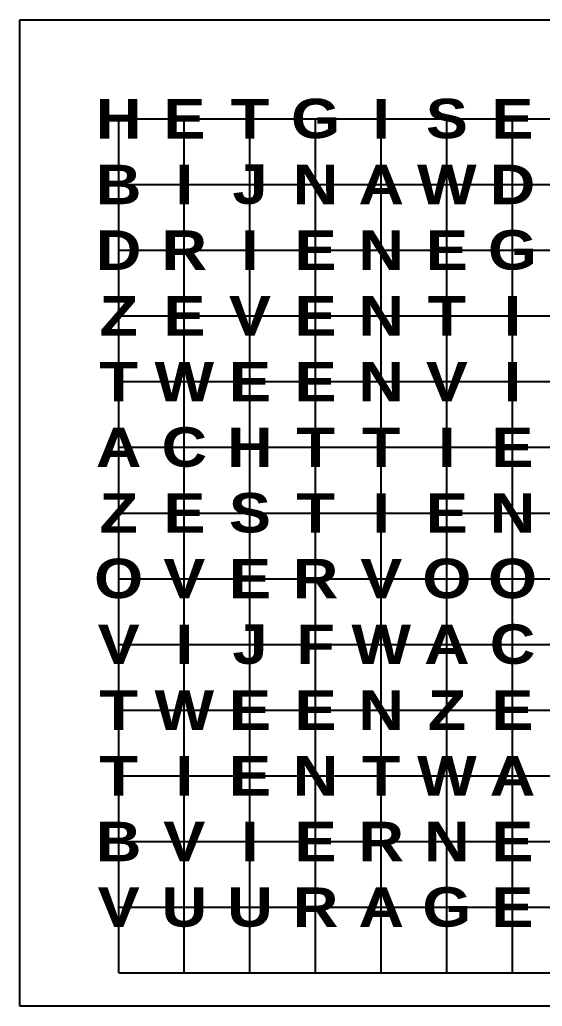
# Model space of a CAD drawing. Header units: millimetres. Extents: x -250 to 280, y -253 to 250.
# Drawn here: x -250 to 15, y -250 to 250 of the extents above; entities that cross this region are included whole.
import ezdxf

# ---------------------------------------------------------------- set-up
doc = ezdxf.new("R2010")
doc.units = ezdxf.units.MM
doc.layers.get('0').update_dxf_attribs({"lineweight": 25, "true_color": 0xffffff})
doc.styles.add('textstyle0', font='')
doc.styles.add('textstyle1', font='')
doc.styles.add('textstyle101', font='')
doc.styles.add('textstyle102', font='')
doc.styles.add('textstyle104', font='')
doc.styles.add('textstyle108', font='')
doc.styles.add('textstyle110', font='')
doc.styles.add('textstyle111', font='')
doc.styles.add('textstyle113', font='')
doc.styles.add('textstyle114', font='')
doc.styles.add('textstyle115', font='')
doc.styles.add('textstyle119', font='')
doc.styles.add('textstyle120', font='')
doc.styles.add('textstyle121', font='')
doc.styles.add('textstyle122', font='')
doc.styles.add('textstyle125', font='')
doc.styles.add('textstyle126', font='')
doc.styles.add('textstyle130', font='')
doc.styles.add('textstyle131', font='')
doc.styles.add('textstyle132', font='')
doc.styles.add('textstyle133', font='')
doc.styles.add('textstyle137', font='')
doc.styles.add('textstyle139', font='')
doc.styles.add('textstyle142', font='')
doc.styles.add('textstyle143', font='')
doc.styles.add('textstyle144', font='')
doc.styles.add('textstyle145', font='')
doc.styles.add('textstyle150', font='')
doc.styles.add('textstyle152', font='')
doc.styles.add('textstyle153', font='')
doc.styles.add('textstyle154', font='')
doc.styles.add('textstyle155', font='')
doc.styles.add('textstyle156', font='')
doc.styles.add('textstyle16', font='')
doc.styles.add('textstyle161', font='')
doc.styles.add('textstyle163', font='')
doc.styles.add('textstyle164', font='')
doc.styles.add('textstyle165', font='')
doc.styles.add('textstyle166', font='')
doc.styles.add('textstyle167', font='')
doc.styles.add('textstyle17', font='')
doc.styles.add('textstyle18', font='')
doc.styles.add('textstyle2', font='')
doc.styles.add('textstyle20', font='')
doc.styles.add('textstyle21', font='')
doc.styles.add('textstyle26', font='')
doc.styles.add('textstyle27', font='')
doc.styles.add('textstyle28', font='')
doc.styles.add('textstyle29', font='')
doc.styles.add('textstyle3', font='')
doc.styles.add('textstyle32', font='')
doc.styles.add('textstyle33', font='')
doc.styles.add('textstyle34', font='')
doc.styles.add('textstyle36', font='')
doc.styles.add('textstyle37', font='')
doc.styles.add('textstyle38', font='')
doc.styles.add('textstyle40', font='')
doc.styles.add('textstyle43', font='')
doc.styles.add('textstyle44', font='')
doc.styles.add('textstyle45', font='')
doc.styles.add('textstyle49', font='')
doc.styles.add('textstyle5', font='')
doc.styles.add('textstyle51', font='')
doc.styles.add('textstyle52', font='')
doc.styles.add('textstyle54', font='')
doc.styles.add('textstyle55', font='')
doc.styles.add('textstyle56', font='')
doc.styles.add('textstyle6', font='')
doc.styles.add('textstyle62', font='')
doc.styles.add('textstyle63', font='')
doc.styles.add('textstyle64', font='')
doc.styles.add('textstyle65', font='')
doc.styles.add('textstyle66', font='')
doc.styles.add('textstyle67', font='')
doc.styles.add('textstyle68', font='')
doc.styles.add('textstyle7', font='')
doc.styles.add('textstyle73', font='')
doc.styles.add('textstyle76', font='')
doc.styles.add('textstyle77', font='')
doc.styles.add('textstyle78', font='')
doc.styles.add('textstyle79', font='')
doc.styles.add('textstyle80', font='')
doc.styles.add('textstyle86', font='')
doc.styles.add('textstyle87', font='')
doc.styles.add('textstyle89', font='')
doc.styles.add('textstyle90', font='')
doc.styles.add('textstyle91', font='')
doc.styles.add('textstyle92', font='')
doc.styles.add('textstyle96', font='')
doc.styles.add('textstyle97', font='')
doc.styles.add('textstyle98', font='')
doc.styles.get('textstyle0').set_extended_font_data('Arial Black')
doc.styles.get('textstyle1').set_extended_font_data('Arial Black')
doc.styles.get('textstyle101').set_extended_font_data('Arial Black')
doc.styles.get('textstyle102').set_extended_font_data('Arial Black')
doc.styles.get('textstyle104').set_extended_font_data('Arial Black')
doc.styles.get('textstyle108').set_extended_font_data('Arial Black')
doc.styles.get('textstyle110').set_extended_font_data('Arial Black')
doc.styles.get('textstyle111').set_extended_font_data('Arial Black')
doc.styles.get('textstyle113').set_extended_font_data('Arial Black')
doc.styles.get('textstyle114').set_extended_font_data('Arial Black')
doc.styles.get('textstyle115').set_extended_font_data('Arial Black')
doc.styles.get('textstyle119').set_extended_font_data('Arial Black')
doc.styles.get('textstyle120').set_extended_font_data('Arial Black')
doc.styles.get('textstyle121').set_extended_font_data('Arial Black')
doc.styles.get('textstyle122').set_extended_font_data('Arial Black')
doc.styles.get('textstyle125').set_extended_font_data('Arial Black')
doc.styles.get('textstyle126').set_extended_font_data('Arial Black')
doc.styles.get('textstyle130').set_extended_font_data('Arial Black')
doc.styles.get('textstyle131').set_extended_font_data('Arial Black')
doc.styles.get('textstyle132').set_extended_font_data('Arial Black')
doc.styles.get('textstyle133').set_extended_font_data('Arial Black')
doc.styles.get('textstyle137').set_extended_font_data('Arial Black')
doc.styles.get('textstyle139').set_extended_font_data('Arial Black')
doc.styles.get('textstyle142').set_extended_font_data('Arial Black')
doc.styles.get('textstyle143').set_extended_font_data('Arial Black')
doc.styles.get('textstyle144').set_extended_font_data('Arial Black')
doc.styles.get('textstyle145').set_extended_font_data('Arial Black')
doc.styles.get('textstyle150').set_extended_font_data('Arial Black')
doc.styles.get('textstyle152').set_extended_font_data('Arial Black')
doc.styles.get('textstyle153').set_extended_font_data('Arial Black')
doc.styles.get('textstyle154').set_extended_font_data('Arial Black')
doc.styles.get('textstyle155').set_extended_font_data('Arial Black')
doc.styles.get('textstyle156').set_extended_font_data('Arial Black')
doc.styles.get('textstyle16').set_extended_font_data('Arial Black')
doc.styles.get('textstyle161').set_extended_font_data('Arial Black')
doc.styles.get('textstyle163').set_extended_font_data('Arial Black')
doc.styles.get('textstyle164').set_extended_font_data('Arial Black')
doc.styles.get('textstyle165').set_extended_font_data('Arial Black')
doc.styles.get('textstyle166').set_extended_font_data('Arial Black')
doc.styles.get('textstyle167').set_extended_font_data('Arial Black')
doc.styles.get('textstyle17').set_extended_font_data('Arial Black')
doc.styles.get('textstyle18').set_extended_font_data('Arial Black')
doc.styles.get('textstyle2').set_extended_font_data('Arial Black')
doc.styles.get('textstyle20').set_extended_font_data('Arial Black')
doc.styles.get('textstyle21').set_extended_font_data('Arial Black')
doc.styles.get('textstyle26').set_extended_font_data('Arial Black')
doc.styles.get('textstyle27').set_extended_font_data('Arial Black')
doc.styles.get('textstyle28').set_extended_font_data('Arial Black')
doc.styles.get('textstyle29').set_extended_font_data('Arial Black')
doc.styles.get('textstyle3').set_extended_font_data('Arial Black')
doc.styles.get('textstyle32').set_extended_font_data('Arial Black')
doc.styles.get('textstyle33').set_extended_font_data('Arial Black')
doc.styles.get('textstyle34').set_extended_font_data('Arial Black')
doc.styles.get('textstyle36').set_extended_font_data('Arial Black')
doc.styles.get('textstyle37').set_extended_font_data('Arial Black')
doc.styles.get('textstyle38').set_extended_font_data('Arial Black')
doc.styles.get('textstyle40').set_extended_font_data('Arial Black')
doc.styles.get('textstyle43').set_extended_font_data('Arial Black')
doc.styles.get('textstyle44').set_extended_font_data('Arial Black')
doc.styles.get('textstyle45').set_extended_font_data('Arial Black')
doc.styles.get('textstyle49').set_extended_font_data('Arial Black')
doc.styles.get('textstyle5').set_extended_font_data('Arial Black')
doc.styles.get('textstyle51').set_extended_font_data('Arial Black')
doc.styles.get('textstyle52').set_extended_font_data('Arial Black')
doc.styles.get('textstyle54').set_extended_font_data('Arial Black')
doc.styles.get('textstyle55').set_extended_font_data('Arial Black')
doc.styles.get('textstyle56').set_extended_font_data('Arial Black')
doc.styles.get('textstyle6').set_extended_font_data('Arial Black')
doc.styles.get('textstyle62').set_extended_font_data('Arial Black')
doc.styles.get('textstyle63').set_extended_font_data('Arial Black')
doc.styles.get('textstyle64').set_extended_font_data('Arial Black')
doc.styles.get('textstyle65').set_extended_font_data('Arial Black')
doc.styles.get('textstyle66').set_extended_font_data('Arial Black')
doc.styles.get('textstyle67').set_extended_font_data('Arial Black')
doc.styles.get('textstyle68').set_extended_font_data('Arial Black')
doc.styles.get('textstyle7').set_extended_font_data('Arial Black')
doc.styles.get('textstyle73').set_extended_font_data('Arial Black')
doc.styles.get('textstyle76').set_extended_font_data('Arial Black')
doc.styles.get('textstyle77').set_extended_font_data('Arial Black')
doc.styles.get('textstyle78').set_extended_font_data('Arial Black')
doc.styles.get('textstyle79').set_extended_font_data('Arial Black')
doc.styles.get('textstyle80').set_extended_font_data('Arial Black')
doc.styles.get('textstyle86').set_extended_font_data('Arial Black')
doc.styles.get('textstyle87').set_extended_font_data('Arial Black')
doc.styles.get('textstyle89').set_extended_font_data('Arial Black')
doc.styles.get('textstyle90').set_extended_font_data('Arial Black')
doc.styles.get('textstyle91').set_extended_font_data('Arial Black')
doc.styles.get('textstyle92').set_extended_font_data('Arial Black')
doc.styles.get('textstyle96').set_extended_font_data('Arial Black')
doc.styles.get('textstyle97').set_extended_font_data('Arial Black')
doc.styles.get('textstyle98').set_extended_font_data('Arial Black')

# ---------------------------------------------------------------- blocks, each defined once
blk = doc.blocks.new('raster')
for p, q in [((0, 0), (3.33, 0)), ((0, -3.33), (0, 0)), ((3.33, 0), (6.66, 0)), ((3.33, -3.33), (3.33, 0)), ((3.33, -3.33), (3.33, 0)), ((6.66, 0), (9.99, 0)), ((6.66, -3.33), (6.66, 0)), ((6.66, -3.33), (6.66, 0)), ((9.99, 0), (13.32, 0)), ((9.99, -3.33), (9.99, 0)), ((9.99, -3.33), (9.99, 0)), ((13.32, 0), (16.65, 0)), ((13.32, -3.33), (13.32, 0)), ((13.32, -3.33), (13.32, 0)), ((16.65, 0), (19.98, 0)), ((16.65, -3.33), (16.65, 0)), ((16.65, -3.33), (16.65, 0)), ((19.98, 0), (23.31, 0)), ((19.98, -3.33), (19.98, 0)), ((19.98, -3.33), (19.98, 0)), ((0, -3.33), (3.33, -3.33)), ((0, -3.33), (3.33, -3.33)), ((0, -6.66), (0, -3.33)), ((3.33, -3.33), (6.66, -3.33)), ((3.33, -3.33), (6.66, -3.33)), ((3.33, -6.66), (3.33, -3.33)), ((3.33, -6.66), (3.33, -3.33)), ((6.66, -3.33), (9.99, -3.33)), ((6.66, -3.33), (9.99, -3.33)), ((6.66, -6.66), (6.66, -3.33)), ((6.66, -6.66), (6.66, -3.33)), ((9.99, -3.33), (13.32, -3.33)), ((9.99, -3.33), (13.32, -3.33)), ((9.99, -6.66), (9.99, -3.33)), ((9.99, -6.66), (9.99, -3.33)), ((13.32, -3.33), (16.65, -3.33)), ((13.32, -3.33), (16.65, -3.33)), ((13.32, -6.66), (13.32, -3.33)), ((13.32, -6.66), (13.32, -3.33)), ((16.65, -3.33), (19.98, -3.33)), ((16.65, -3.33), (19.98, -3.33)), ((16.65, -6.66), (16.65, -3.33)), ((16.65, -6.66), (16.65, -3.33)), ((19.98, -3.33), (23.31, -3.33)), ((19.98, -3.33), (23.31, -3.33)), ((19.98, -6.66), (19.98, -3.33)), ((19.98, -6.66), (19.98, -3.33)), ((0, -6.66), (3.33, -6.66)), ((0, -6.66), (3.33, -6.66)), ((0, -9.99), (0, -6.66)), ((3.33, -6.66), (6.66, -6.66)), ((3.33, -6.66), (6.66, -6.66)), ((3.33, -9.99), (3.33, -6.66)), ((3.33, -9.99), (3.33, -6.66)), ((6.66, -6.66), (9.99, -6.66)), ((6.66, -6.66), (9.99, -6.66)), ((6.66, -9.99), (6.66, -6.66)), ((6.66, -9.99), (6.66, -6.66)), ((9.99, -6.66), (13.32, -6.66)), ((9.99, -6.66), (13.32, -6.66)), ((9.99, -9.99), (9.99, -6.66)), ((9.99, -9.99), (9.99, -6.66)), ((13.32, -6.66), (16.65, -6.66)), ((13.32, -6.66), (16.65, -6.66)), ((13.32, -9.99), (13.32, -6.66)), ((13.32, -9.99), (13.32, -6.66)), ((16.65, -6.66), (19.98, -6.66)), ((16.65, -6.66), (19.98, -6.66)), ((16.65, -9.99), (16.65, -6.66)), ((16.65, -9.99), (16.65, -6.66)), ((19.98, -6.66), (23.31, -6.66)), ((19.98, -6.66), (23.31, -6.66)), ((19.98, -9.99), (19.98, -6.66)), ((19.98, -9.99), (19.98, -6.66)), ((0, -9.99), (3.33, -9.99)), ((0, -9.99), (3.33, -9.99)), ((0, -13.32), (0, -9.99)), ((3.33, -9.99), (6.66, -9.99)), ((3.33, -9.99), (6.66, -9.99)), ((3.33, -13.32), (3.33, -9.99)), ((3.33, -13.32), (3.33, -9.99)), ((6.66, -9.99), (9.99, -9.99)), ((6.66, -9.99), (9.99, -9.99)), ((6.66, -13.32), (6.66, -9.99)), ((6.66, -13.32), (6.66, -9.99)), ((9.99, -9.99), (13.32, -9.99)), ((9.99, -9.99), (13.32, -9.99)), ((9.99, -13.32), (9.99, -9.99)), ((9.99, -13.32), (9.99, -9.99)), ((13.32, -9.99), (16.65, -9.99)), ((13.32, -9.99), (16.65, -9.99)), ((13.32, -13.32), (13.32, -9.99)), ((13.32, -13.32), (13.32, -9.99)), ((16.65, -9.99), (19.98, -9.99)), ((16.65, -9.99), (19.98, -9.99)), ((16.65, -13.32), (16.65, -9.99)), ((16.65, -13.32), (16.65, -9.99)), ((19.98, -9.99), (23.31, -9.99)), ((19.98, -9.99), (23.31, -9.99)), ((19.98, -13.32), (19.98, -9.99)), ((19.98, -13.32), (19.98, -9.99)), ((0, -13.32), (3.33, -13.32)), ((0, -13.32), (3.33, -13.32)), ((0, -16.65), (0, -13.32)), ((3.33, -13.32), (6.66, -13.32)), ((3.33, -13.32), (6.66, -13.32)), ((3.33, -16.65), (3.33, -13.32)), ((3.33, -16.65), (3.33, -13.32)), ((6.66, -13.32), (9.99, -13.32)), ((6.66, -13.32), (9.99, -13.32)), ((6.66, -16.65), (6.66, -13.32)), ((6.66, -16.65), (6.66, -13.32)), ((9.99, -13.32), (13.32, -13.32)), ((9.99, -13.32), (13.32, -13.32)), ((9.99, -16.65), (9.99, -13.32)), ((9.99, -16.65), (9.99, -13.32)), ((13.32, -13.32), (16.65, -13.32)), ((13.32, -13.32), (16.65, -13.32)), ((13.32, -16.65), (13.32, -13.32)), ((13.32, -16.65), (13.32, -13.32)), ((16.65, -13.32), (19.98, -13.32)), ((16.65, -13.32), (19.98, -13.32)), ((16.65, -16.65), (16.65, -13.32)), ((16.65, -16.65), (16.65, -13.32)), ((19.98, -13.32), (23.31, -13.32)), ((19.98, -13.32), (23.31, -13.32)), ((19.98, -16.65), (19.98, -13.32)), ((19.98, -16.65), (19.98, -13.32)), ((0, -16.65), (3.33, -16.65)), ((0, -16.65), (3.33, -16.65)), ((0, -19.98), (0, -16.65)), ((3.33, -16.65), (6.66, -16.65)), ((3.33, -16.65), (6.66, -16.65)), ((3.33, -19.98), (3.33, -16.65)), ((3.33, -19.98), (3.33, -16.65)), ((6.66, -16.65), (9.99, -16.65)), ((6.66, -16.65), (9.99, -16.65)), ((6.66, -19.98), (6.66, -16.65)), ((6.66, -19.98), (6.66, -16.65)), ((9.99, -16.65), (13.32, -16.65)), ((9.99, -16.65), (13.32, -16.65)), ((9.99, -19.98), (9.99, -16.65)), ((9.99, -19.98), (9.99, -16.65)), ((13.32, -16.65), (16.65, -16.65)), ((13.32, -16.65), (16.65, -16.65)), ((13.32, -19.98), (13.32, -16.65)), ((13.32, -19.98), (13.32, -16.65)), ((16.65, -16.65), (19.98, -16.65)), ((16.65, -16.65), (19.98, -16.65)), ((16.65, -19.98), (16.65, -16.65)), ((16.65, -19.98), (16.65, -16.65)), ((19.98, -16.65), (23.31, -16.65)), ((19.98, -16.65), (23.31, -16.65)), ((19.98, -19.98), (19.98, -16.65)), ((19.98, -19.98), (19.98, -16.65)), ((0, -19.98), (3.33, -19.98)), ((0, -19.98), (3.33, -19.98)), ((0, -23.31), (0, -19.98)), ((3.33, -19.98), (6.66, -19.98)), ((3.33, -19.98), (6.66, -19.98)), ((3.33, -23.31), (3.33, -19.98)), ((3.33, -23.31), (3.33, -19.98)), ((6.66, -19.98), (9.99, -19.98)), ((6.66, -19.98), (9.99, -19.98)), ((6.66, -23.31), (6.66, -19.98)), ((6.66, -23.31), (6.66, -19.98)), ((9.99, -19.98), (13.32, -19.98)), ((9.99, -19.98), (13.32, -19.98)), ((9.99, -23.31), (9.99, -19.98)), ((9.99, -23.31), (9.99, -19.98)), ((13.32, -19.98), (16.65, -19.98)), ((13.32, -19.98), (16.65, -19.98)), ((13.32, -23.31), (13.32, -19.98)), ((13.32, -23.31), (13.32, -19.98)), ((16.65, -19.98), (19.98, -19.98)), ((16.65, -19.98), (19.98, -19.98)), ((16.65, -23.31), (16.65, -19.98)), ((16.65, -23.31), (16.65, -19.98)), ((19.98, -19.98), (23.31, -19.98)), ((19.98, -19.98), (23.31, -19.98)), ((19.98, -23.31), (19.98, -19.98)), ((19.98, -23.31), (19.98, -19.98)), ((0, -23.31), (3.33, -23.31)), ((0, -23.31), (3.33, -23.31)), ((0, -26.64), (0, -23.31)), ((3.33, -23.31), (6.66, -23.31)), ((3.33, -23.31), (6.66, -23.31)), ((3.33, -26.64), (3.33, -23.31)), ((3.33, -26.64), (3.33, -23.31)), ((6.66, -23.31), (9.99, -23.31)), ((6.66, -23.31), (9.99, -23.31)), ((6.66, -26.64), (6.66, -23.31)), ((6.66, -26.64), (6.66, -23.31)), ((9.99, -23.31), (13.32, -23.31)), ((9.99, -23.31), (13.32, -23.31)), ((9.99, -26.64), (9.99, -23.31)), ((9.99, -26.64), (9.99, -23.31)), ((13.32, -23.31), (16.65, -23.31)), ((13.32, -23.31), (16.65, -23.31)), ((13.32, -26.64), (13.32, -23.31)), ((13.32, -26.64), (13.32, -23.31)), ((16.65, -23.31), (19.98, -23.31)), ((16.65, -23.31), (19.98, -23.31)), ((16.65, -26.64), (16.65, -23.31)), ((16.65, -26.64), (16.65, -23.31)), ((19.98, -23.31), (23.31, -23.31)), ((19.98, -23.31), (23.31, -23.31)), ((19.98, -26.64), (19.98, -23.31)), ((19.98, -26.64), (19.98, -23.31)), ((0, -26.64), (3.33, -26.64)), ((0, -26.64), (3.33, -26.64)), ((0, -29.97), (0, -26.64)), ((3.33, -26.64), (6.66, -26.64)), ((3.33, -26.64), (6.66, -26.64)), ((3.33, -29.97), (3.33, -26.64)), ((3.33, -29.97), (3.33, -26.64)), ((6.66, -26.64), (9.99, -26.64)), ((6.66, -26.64), (9.99, -26.64)), ((6.66, -29.97), (6.66, -26.64)), ((6.66, -29.97), (6.66, -26.64)), ((9.99, -26.64), (13.32, -26.64)), ((9.99, -26.64), (13.32, -26.64)), ((9.99, -29.97), (9.99, -26.64)), ((9.99, -29.97), (9.99, -26.64)), ((13.32, -26.64), (16.65, -26.64)), ((13.32, -26.64), (16.65, -26.64)), ((13.32, -29.97), (13.32, -26.64)), ((13.32, -29.97), (13.32, -26.64)), ((16.65, -26.64), (19.98, -26.64)), ((16.65, -26.64), (19.98, -26.64)), ((16.65, -29.97), (16.65, -26.64)), ((16.65, -29.97), (16.65, -26.64)), ((19.98, -26.64), (23.31, -26.64)), ((19.98, -26.64), (23.31, -26.64)), ((19.98, -29.97), (19.98, -26.64)), ((19.98, -29.97), (19.98, -26.64)), ((0, -29.97), (3.33, -29.97)), ((0, -29.97), (3.33, -29.97)), ((0, -33.3), (0, -29.97)), ((3.33, -29.97), (6.66, -29.97)), ((3.33, -29.97), (6.66, -29.97)), ((3.33, -33.3), (3.33, -29.97)), ((3.33, -33.3), (3.33, -29.97)), ((6.66, -29.97), (9.99, -29.97)), ((6.66, -29.97), (9.99, -29.97)), ((6.66, -33.3), (6.66, -29.97)), ((6.66, -33.3), (6.66, -29.97)), ((9.99, -29.97), (13.32, -29.97)), ((9.99, -29.97), (13.32, -29.97)), ((9.99, -33.3), (9.99, -29.97)), ((9.99, -33.3), (9.99, -29.97)), ((13.32, -29.97), (16.65, -29.97)), ((13.32, -29.97), (16.65, -29.97)), ((13.32, -33.3), (13.32, -29.97)), ((13.32, -33.3), (13.32, -29.97)), ((16.65, -29.97), (19.98, -29.97)), ((16.65, -29.97), (19.98, -29.97)), ((16.65, -33.3), (16.65, -29.97)), ((16.65, -33.3), (16.65, -29.97)), ((19.98, -29.97), (23.31, -29.97)), ((19.98, -29.97), (23.31, -29.97)), ((19.98, -33.3), (19.98, -29.97)), ((19.98, -33.3), (19.98, -29.97)), ((0, -33.3), (3.33, -33.3)), ((0, -33.3), (3.33, -33.3)), ((0, -36.63), (0, -33.3)), ((3.33, -33.3), (6.66, -33.3)), ((3.33, -33.3), (6.66, -33.3)), ((3.33, -36.63), (3.33, -33.3)), ((3.33, -36.63), (3.33, -33.3)), ((6.66, -33.3), (9.99, -33.3)), ((6.66, -33.3), (9.99, -33.3)), ((6.66, -36.63), (6.66, -33.3)), ((6.66, -36.63), (6.66, -33.3)), ((9.99, -33.3), (13.32, -33.3)), ((9.99, -33.3), (13.32, -33.3)), ((9.99, -36.63), (9.99, -33.3)), ((9.99, -36.63), (9.99, -33.3)), ((13.32, -33.3), (16.65, -33.3)), ((13.32, -33.3), (16.65, -33.3)), ((13.32, -36.63), (13.32, -33.3)), ((13.32, -36.63), (13.32, -33.3)), ((16.65, -33.3), (19.98, -33.3)), ((16.65, -33.3), (19.98, -33.3)), ((16.65, -36.63), (16.65, -33.3)), ((16.65, -36.63), (16.65, -33.3)), ((19.98, -33.3), (23.31, -33.3)), ((19.98, -33.3), (23.31, -33.3)), ((19.98, -36.63), (19.98, -33.3)), ((19.98, -36.63), (19.98, -33.3)), ((0, -36.63), (3.33, -36.63)), ((0, -36.63), (3.33, -36.63)), ((0, -39.96), (0, -36.63)), ((3.33, -36.63), (6.66, -36.63)), ((3.33, -36.63), (6.66, -36.63)), ((3.33, -39.96), (3.33, -36.63)), ((3.33, -39.96), (3.33, -36.63)), ((6.66, -36.63), (9.99, -36.63)), ((6.66, -36.63), (9.99, -36.63)), ((6.66, -39.96), (6.66, -36.63)), ((6.66, -39.96), (6.66, -36.63)), ((9.99, -36.63), (13.32, -36.63)), ((9.99, -36.63), (13.32, -36.63)), ((9.99, -39.96), (9.99, -36.63)), ((9.99, -39.96), (9.99, -36.63)), ((13.32, -36.63), (16.65, -36.63)), ((13.32, -36.63), (16.65, -36.63)), ((13.32, -39.96), (13.32, -36.63)), ((13.32, -39.96), (13.32, -36.63)), ((16.65, -36.63), (19.98, -36.63)), ((16.65, -36.63), (19.98, -36.63)), ((16.65, -39.96), (16.65, -36.63)), ((16.65, -39.96), (16.65, -36.63)), ((19.98, -36.63), (23.31, -36.63)), ((19.98, -36.63), (23.31, -36.63)), ((19.98, -39.96), (19.98, -36.63)), ((19.98, -39.96), (19.98, -36.63)), ((0, -39.96), (3.33, -39.96)), ((0, -39.96), (3.33, -39.96)), ((0, -43.29), (0, -39.96)), ((3.33, -39.96), (6.66, -39.96)), ((3.33, -39.96), (6.66, -39.96)), ((3.33, -43.29), (3.33, -39.96)), ((3.33, -43.29), (3.33, -39.96)), ((6.66, -39.96), (9.99, -39.96)), ((6.66, -39.96), (9.99, -39.96)), ((6.66, -43.29), (6.66, -39.96)), ((6.66, -43.29), (6.66, -39.96)), ((9.99, -39.96), (13.32, -39.96)), ((9.99, -39.96), (13.32, -39.96)), ((9.99, -43.29), (9.99, -39.96)), ((9.99, -43.29), (9.99, -39.96)), ((13.32, -39.96), (16.65, -39.96)), ((13.32, -39.96), (16.65, -39.96)), ((13.32, -43.29), (13.32, -39.96)), ((13.32, -43.29), (13.32, -39.96)), ((16.65, -39.96), (19.98, -39.96)), ((16.65, -39.96), (19.98, -39.96)), ((16.65, -43.29), (16.65, -39.96)), ((16.65, -43.29), (16.65, -39.96)), ((19.98, -39.96), (23.31, -39.96)), ((19.98, -39.96), (23.31, -39.96)), ((19.98, -43.29), (19.98, -39.96)), ((19.98, -43.29), (19.98, -39.96)), ((0, -43.29), (3.33, -43.29)), ((3.33, -43.29), (6.66, -43.29)), ((6.66, -43.29), (9.99, -43.29)), ((9.99, -43.29), (13.32, -43.29)), ((13.32, -43.29), (16.65, -43.29)), ((16.65, -43.29), (19.98, -43.29)), ((19.98, -43.29), (23.31, -43.29))]:
    blk.add_line(p, q)
blk = doc.blocks.new('letters')
at = {"color": 7, "ltscale": 5, "true_color": 0x000000, "char_height": 20, "attachment_point": 5}
for s, insert, style in [('H', (-66.6, 133.2), 'textstyle3'), ('E', (-33.3, 133.2), 'textstyle2'), ('T', (0, 133.2), 'textstyle1'), ('G', (33.3, 133.2), 'textstyle0'), ('I', (66.6, 133.2), 'textstyle7'), ('S', (99.9, 133.2), 'textstyle6'), ('E', (133.2, 133.2), 'textstyle5'), ('J', (0, 99.9), 'textstyle26'), ('B', (-66.6, 99.9), 'textstyle21'), ('I', (-33.3, 99.9), 'textstyle20'), ('N', (33.3, 99.9), 'textstyle27'), ('A', (66.6, 99.9), 'textstyle16'), ('W', (99.9, 99.9), 'textstyle18'), ('D', (133.2, 99.9), 'textstyle17'), ('D', (-66.6, 66.6), 'textstyle137'), ('R', (-33.3, 66.6), 'textstyle144'), ('I', (0, 66.6), 'textstyle142'), ('E', (33.3, 66.6), 'textstyle143'), ('N', (66.6, 66.6), 'textstyle28'), ('E', (99.9, 66.6), 'textstyle29'), ('G', (133.2, 66.6), 'textstyle139'), ('Z', (-66.6, 33.3), 'textstyle156'), ('E', (-33.3, 33.3), 'textstyle154'), ('V', (0, 33.3), 'textstyle153'), ('E', (33.3, 33.3), 'textstyle155'), ('N', (66.6, 33.3), 'textstyle152'), ('T', (99.9, 33.3), 'textstyle145'), ('I', (133.2, 33.3), 'textstyle150'), ('T', (-66.6, 0), 'textstyle167'), ('W', (-33.3, 0), 'textstyle165'), ('E', (0, 0), 'textstyle108'), ('E', (33.3, 0), 'textstyle166'), ('N', (66.6, 0), 'textstyle163'), ('V', (99.9, 0), 'textstyle164'), ('I', (133.2, 0), 'textstyle161'), ('A', (-66.6, -33.3), 'textstyle114'), ('C', (-33.3, -33.3), 'textstyle120'), ('H', (0, -33.3), 'textstyle119'), ('T', (33.3, -33.3), 'textstyle113'), ('T', (66.6, -33.3), 'textstyle110'), ('I', (99.9, -33.3), 'textstyle111'), ('E', (133.2, -33.3), 'textstyle115'), ('Z', (-66.6, -66.6), 'textstyle125'), ('E', (-33.3, -66.6), 'textstyle130'), ('S', (0, -66.6), 'textstyle132'), ('T', (33.3, -66.6), 'textstyle131'), ('I', (66.6, -66.6), 'textstyle121'), ('E', (99.9, -66.6), 'textstyle122'), ('N', (133.2, -66.6), 'textstyle126'), ('O', (-66.6, -99.9), 'textstyle80'), ('V', (-33.3, -99.9), 'textstyle77'), ('E', (0, -99.9), 'textstyle79'), ('R', (33.3, -99.9), 'textstyle78'), ('V', (66.6, -99.9), 'textstyle76'), ('O', (99.9, -99.9), 'textstyle133'), ('O', (133.2, -99.9), 'textstyle73'), ('V', (-66.6, -133.2), 'textstyle91'), ('I', (-33.3, -133.2), 'textstyle96'), ('J', (0, -133.2), 'textstyle90'), ('F', (33.3, -133.2), 'textstyle89'), ('W', (66.6, -133.2), 'textstyle86'), ('A', (99.9, -133.2), 'textstyle87'), ('C', (133.2, -133.2), 'textstyle92'), ('T', (-66.6, -166.5), 'textstyle101'), ('W', (-33.3, -166.5), 'textstyle43'), ('E', (0, -166.5), 'textstyle44'), ('E', (33.3, -166.5), 'textstyle97'), ('N', (66.6, -166.5), 'textstyle104'), ('Z', (99.9, -166.5), 'textstyle98'), ('E', (133.2, -166.5), 'textstyle102'), ('T', (-66.6, -199.8), 'textstyle56'), ('I', (-33.3, -199.8), 'textstyle54'), ('E', (0, -199.8), 'textstyle55'), ('N', (33.3, -199.8), 'textstyle52'), ('T', (66.6, -199.8), 'textstyle51'), ('W', (99.9, -199.8), 'textstyle45'), ('A', (133.2, -199.8), 'textstyle49'), ('B', (-66.6, -233.1), 'textstyle67'), ('V', (-33.3, -233.1), 'textstyle65'), ('I', (0, -233.1), 'textstyle66'), ('E', (33.3, -233.1), 'textstyle63'), ('R', (66.6, -233.1), 'textstyle62'), ('N', (99.9, -233.1), 'textstyle64'), ('E', (133.2, -233.1), 'textstyle68'), ('V', (-66.6, -266.4), 'textstyle37'), ('U', (-33.3, -266.4), 'textstyle40'), ('U', (0, -266.4), 'textstyle36'), ('R', (33.3, -266.4), 'textstyle32'), ('A', (66.6, -266.4), 'textstyle34'), ('G', (99.9, -266.4), 'textstyle33'), ('E', (133.2, -266.4), 'textstyle38')]:
    blk.add_mtext(s, dxfattribs=dict(at, insert=insert, style=style))
blk = doc.blocks.new('outline')
at = {"color": 7, "true_color": 0x000000}
for p, q in [((0, 0), (500, 0)), ((0, -500), (0, 0)), ((500, -500), (0, -500))]:
    blk.add_line(p, q, dxfattribs=at)

msp = doc.modelspace()

# ---------------------------------------------------------------- block references
for name, p in [('outline', (-250, 250)), ('letters', (-133.2, 66.6))]:
    msp.add_blockref(name, p)
at = {"xscale": 10, "yscale": 10}
msp.add_blockref('raster', (-199.8, 199.8), dxfattribs=at)

doc.saveas('drawing.dxf')
